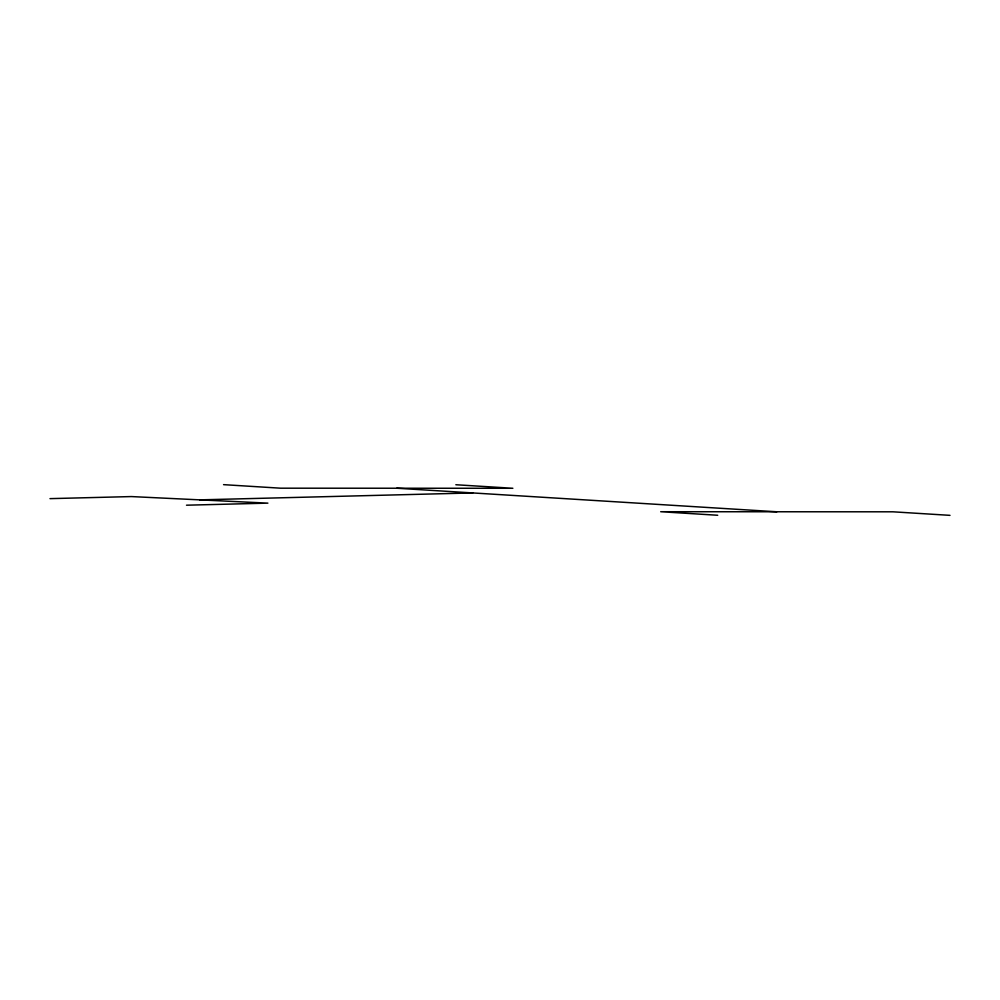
<?xml version="1.0" encoding="UTF-8"?>
<svg xmlns="http://www.w3.org/2000/svg" width="1000" height="1000" viewBox="0 0 1000 1000"><rect width="100%" height="100%" fill="white"/><g stroke="black" fill="none" stroke-linecap="round" stroke-linejoin="round"><path stroke-width="1.5" d="M50 498.638L131.387 496.575L267.887 503.137L186.5 505.2M199.638 499.862L472.738 492.938M455.85 484.738L512.863 488.275L280.575 488.188L223.562 484.65M950 515.35L892.987 511.812L660.7 511.725L717.712 515.262M396.725 488.225L776.838 511.775"/></g></svg>
